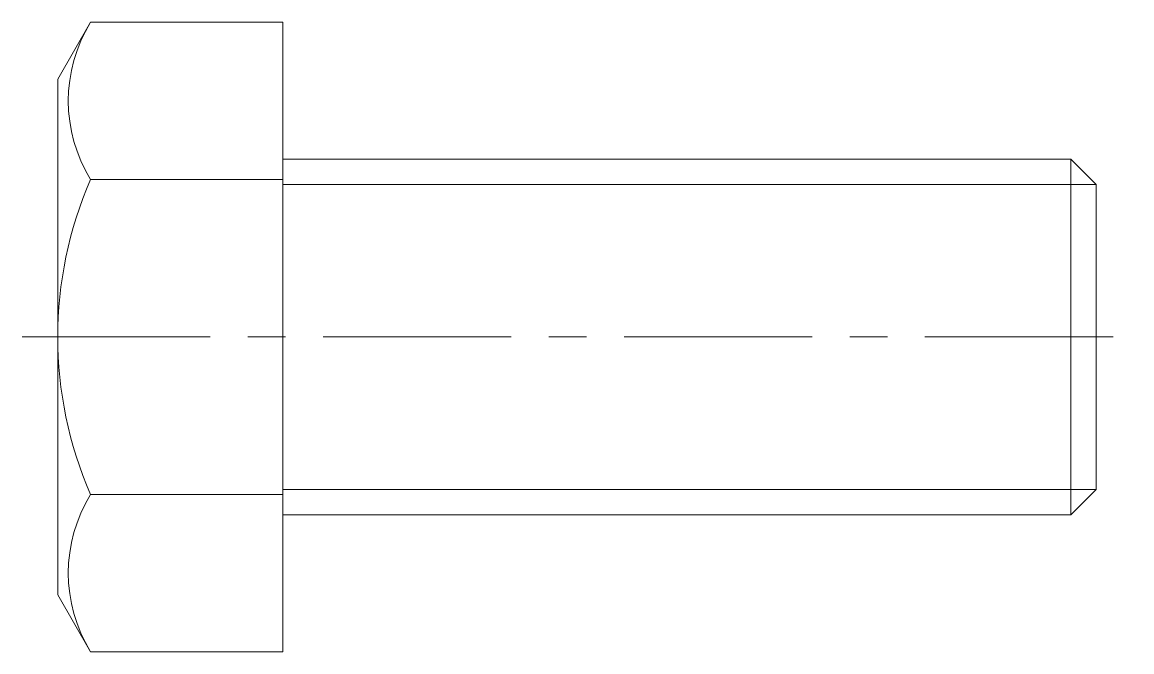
# Model space of a CAD drawing. Header units: millimetres. Extents: x -22 to 71.7, y -26.6 to 26.6.
import ezdxf

# ---------------------------------------------------------------- set-up
doc = ezdxf.new("R2010")
doc.units = ezdxf.units.MM
doc.header["$LTSCALE"] = 0.5
doc.linetypes.add('CENTER', pattern=[50.8, 31.75, -6.35, 6.35, -6.35])
doc.layers.get('0').update_dxf_attribs({"color": 9, "lineweight": 15})

msp = doc.modelspace()

# ---------------------------------------------------------------- linework, layer by layer
at = {"ltscale": 0.5}
for p, q in [((-16.224, 26.558), (-19, 21.75)), ((0, 26.558), (-16.224, 26.558)), ((0, 26.558), (0, -26.558)), ((-19, 21.75), (-19, -21.75)), ((0, 15), (66.512, 15)), ((68.657, 12.855), (66.512, 15)), ((66.512, -15), (66.512, 15)), ((0, 13.279), (-16.224, 13.279)), ((68.657, 12.855), (68.657, -12.855)), ((68.657, -12.855), (66.512, -15)), ((0, -13.279), (-16.224, -13.279)), ((0, -15), (66.512, -15)), ((-16.224, -26.558), (-19, -21.75)), ((0, -26.558), (-16.224, -26.558))]:
    msp.add_line(p, q, dxfattribs=at)
at = {"color": 5, "ltscale": 0.5}
for p, q in [((0, 12.855), (68.657, 12.855)), ((0, -12.855), (68.657, -12.855))]:
    msp.add_line(p, q, dxfattribs=at)
at = {"color": 1, "linetype": 'CENTER'}
msp.add_line((-22, 0), (71.657, 0), dxfattribs=at)
at = {"ltscale": 0.5}
for centre, radius, start, end in [((-5.479, 19.919), 12.631, 148.28799, 211.71201), ((14.149, 0), 33.149, 156.38491, 203.61509), ((-5.479, -19.919), 12.631, 148.28799, 211.71201)]:
    msp.add_arc(centre, radius, start, end, dxfattribs=at)

doc.saveas('drawing.dxf')
